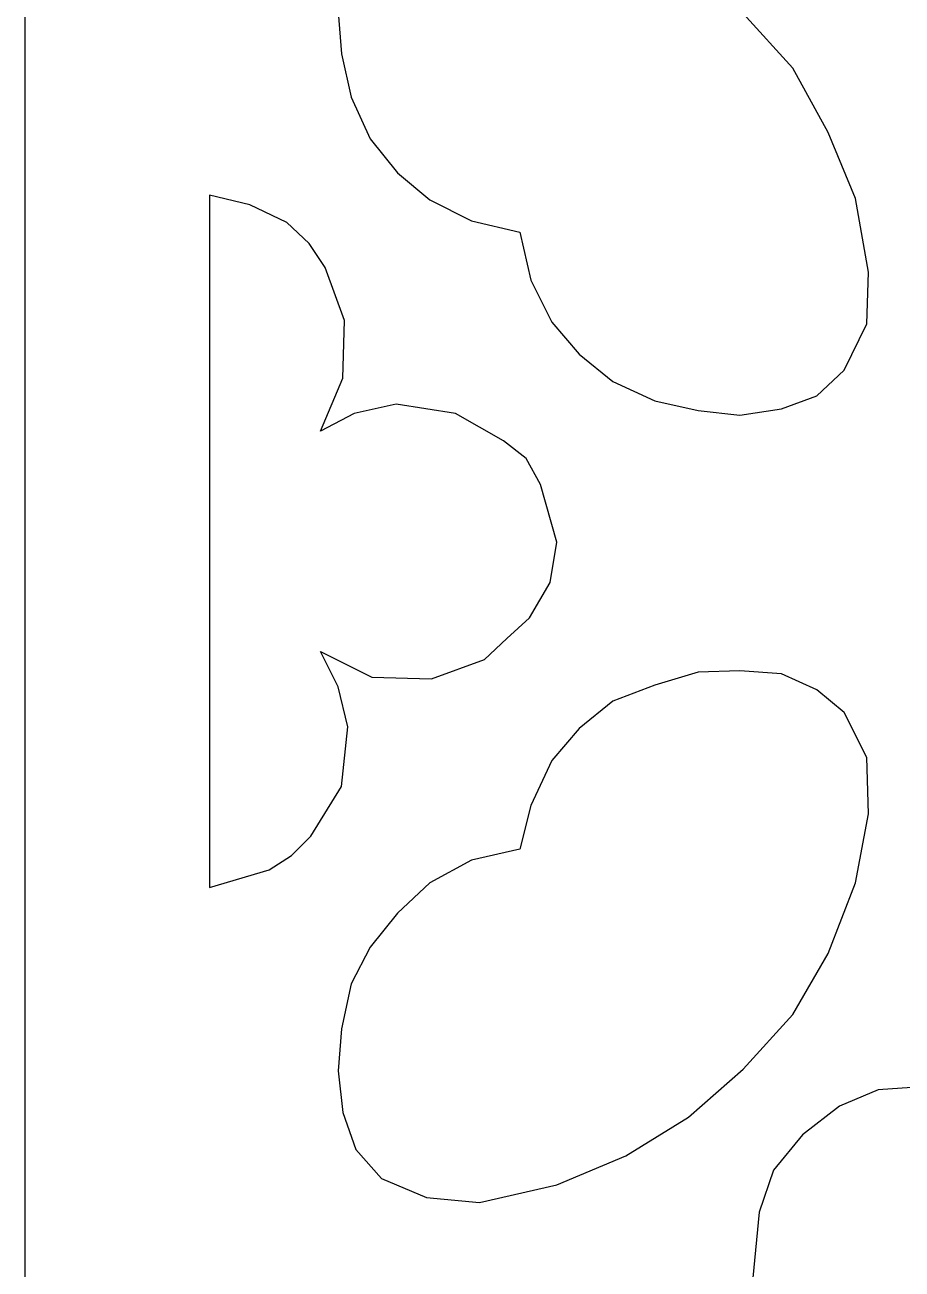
# Model space of a CAD drawing. Header units: centimetres. Extents: x 1.5 to 9.18, y -9 to -1.32.
# Drawn here: x 1.501 to 3.316, y -6.664 to -4.089 of the extents above; entities that cross this region are included whole.
import ezdxf

# ---------------------------------------------------------------- set-up
doc = ezdxf.new("R2010")
doc.units = ezdxf.units.CM
doc.header["$MEASUREMENT"] = 0
doc.layers.add('layer 1', color=7, linetype='Continuous')

msp = doc.modelspace()

# ---------------------------------------------------------------- linework, layer by layer
at = {"layer": 'layer 1', "color": 250, "lineweight": 30}
for points, knots in [([(9.17536, -1.31538), (9.17536, -1.31538), (9.17536, -9.00021), (9.17536, -9.00021), (9.17536, -9.00021), (9.17536, -9.00021), (1.50051, -9.00021), (1.50051, -9.00021), (1.50051, -9.00021), (1.50051, -9.00021), (1.50051, -1.31538), (1.50051, -1.31538), (1.50051, -1.31538), (1.50051, -1.31538), (9.17536, -1.31538), (9.17536, -1.31538)], [0, 0, 0, 0, 0.2, 0.2, 0.2, 0.2, 0.4, 0.4, 0.4, 0.4, 0.6, 0.6, 0.6, 0.6, 1, 1, 1, 1]), ([(2.52471, -4.51767), (2.52471, -4.51767), (2.42495, -4.49439), (2.42495, -4.49439), (2.42495, -4.49439), (2.42495, -4.49439), (2.33849, -4.45116), (2.33849, -4.45116), (2.33849, -4.45116), (2.33849, -4.45116), (2.27198, -4.39463), (2.27198, -4.39463), (2.27198, -4.39463), (2.27198, -4.39463), (2.21545, -4.32479), (2.21545, -4.32479), (2.21545, -4.32479), (2.21545, -4.32479), (2.17555, -4.23834), (2.17555, -4.23834), (2.17555, -4.23834), (2.17555, -4.23834), (2.15559, -4.14855), (2.15559, -4.14855), (2.15559, -4.14855), (2.15559, -4.14855), (2.14894, -4.0621), (2.14894, -4.0621), (2.14894, -4.0621), (2.14894, -4.0621), (2.15892, -3.97564), (2.15892, -3.97564), (2.15892, -3.97564), (2.15892, -3.97564), (2.18552, -3.89916), (2.18552, -3.89916), (2.18552, -3.89916), (2.18552, -3.89916), (2.23873, -3.84262), (2.23873, -3.84262), (2.23873, -3.84262), (2.23873, -3.84262), (2.33184, -3.7994), (2.33184, -3.7994), (2.33184, -3.7994), (2.33184, -3.7994), (2.44157, -3.79607), (2.44157, -3.79607), (2.44157, -3.79607), (2.44157, -3.79607), (2.60119, -3.82932), (2.60119, -3.82932), (2.60119, -3.82932), (2.60119, -3.82932), (2.74418, -3.88918), (2.74418, -3.88918), (2.74418, -3.88918), (2.74418, -3.88918), (2.87387, -3.96566), (2.87387, -3.96566), (2.87387, -3.96566), (2.87387, -3.96566), (2.98693, -4.06542), (2.98693, -4.06542), (2.98693, -4.06542), (2.98693, -4.06542), (3.09001, -4.17848), (3.09001, -4.17848), (3.09001, -4.17848), (3.09001, -4.17848), (3.16317, -4.3115), (3.16317, -4.3115), (3.16317, -4.3115), (3.16317, -4.3115), (3.2197, -4.44784), (3.2197, -4.44784), (3.2197, -4.44784), (3.2197, -4.44784), (3.2463, -4.6008), (3.2463, -4.6008), (3.2463, -4.6008), (3.2463, -4.6008), (3.24298, -4.70721), (3.24298, -4.70721), (3.24298, -4.70721), (3.24298, -4.70721), (3.19642, -4.80365), (3.19642, -4.80365), (3.19642, -4.80365), (3.19642, -4.80365), (3.13989, -4.85685), (3.13989, -4.85685), (3.13989, -4.85685), (3.13989, -4.85685), (3.06674, -4.88345), (3.06674, -4.88345), (3.06674, -4.88345), (3.06674, -4.88345), (2.98028, -4.89675), (2.98028, -4.89675), (2.98028, -4.89675), (2.98028, -4.89675), (2.89382, -4.88677), (2.89382, -4.88677), (2.89382, -4.88677), (2.89382, -4.88677), (2.80403, -4.86682), (2.80403, -4.86682), (2.80403, -4.86682), (2.80403, -4.86682), (2.71757, -4.82692), (2.71757, -4.82692), (2.71757, -4.82692), (2.71757, -4.82692), (2.64774, -4.77039), (2.64774, -4.77039), (2.64774, -4.77039), (2.64774, -4.77039), (2.59121, -4.70389), (2.59121, -4.70389), (2.59121, -4.70389), (2.59121, -4.70389), (2.54798, -4.61743), (2.54798, -4.61743), (2.54798, -4.61743), (2.54798, -4.61743), (2.52471, -4.51767), (2.52471, -4.51767)], [0, 0, 0, 0, 0.030303, 0.030303, 0.030303, 0.030303, 0.0606061, 0.0606061, 0.0606061, 0.0606061, 0.0909091, 0.0909091, 0.0909091, 0.0909091, 0.1212121, 0.1212121, 0.1212121, 0.1212121, 0.1515152, 0.1515152, 0.1515152, 0.1515152, 0.1818182, 0.1818182, 0.1818182, 0.1818182, 0.2121212, 0.2121212, 0.2121212, 0.2121212, 0.2424242, 0.2424242, 0.2424242, 0.2424242, 0.2727273, 0.2727273, 0.2727273, 0.2727273, 0.3030303, 0.3030303, 0.3030303, 0.3030303, 0.3333333, 0.3333333, 0.3333333, 0.3333333, 0.3636364, 0.3636364, 0.3636364, 0.3636364, 0.3939394, 0.3939394, 0.3939394, 0.3939394, 0.4242424, 0.4242424, 0.4242424, 0.4242424, 0.4545455, 0.4545455, 0.4545455, 0.4545455, 0.4848485, 0.4848485, 0.4848485, 0.4848485, 0.5151515, 0.5151515, 0.5151515, 0.5151515, 0.5454545, 0.5454545, 0.5454545, 0.5454545, 0.5757576, 0.5757576, 0.5757576, 0.5757576, 0.6060606, 0.6060606, 0.6060606, 0.6060606, 0.6363636, 0.6363636, 0.6363636, 0.6363636, 0.6666667, 0.6666667, 0.6666667, 0.6666667, 0.6969697, 0.6969697, 0.6969697, 0.6969697, 0.7272727, 0.7272727, 0.7272727, 0.7272727, 0.7575758, 0.7575758, 0.7575758, 0.7575758, 0.7878788, 0.7878788, 0.7878788, 0.7878788, 0.8181818, 0.8181818, 0.8181818, 0.8181818, 0.8484848, 0.8484848, 0.8484848, 0.8484848, 0.8787879, 0.8787879, 0.8787879, 0.8787879, 0.9090909, 0.9090909, 0.9090909, 0.9090909, 0.9393939, 0.9393939, 0.9393939, 0.9393939, 1, 1, 1, 1]), ([(1.88292, -4.44118), (1.88292, -4.44118), (1.96605, -4.46113), (1.96605, -4.46113), (1.96605, -4.46113), (1.96605, -4.46113), (2.04254, -4.49772), (2.04254, -4.49772), (2.04254, -4.49772), (2.04254, -4.49772), (2.08909, -4.54094), (2.08909, -4.54094), (2.08909, -4.54094), (2.08909, -4.54094), (2.12234, -4.59082), (2.12234, -4.59082), (2.12234, -4.59082), (2.12234, -4.59082), (2.16225, -4.70056), (2.16225, -4.70056), (2.16225, -4.70056), (2.16225, -4.70056), (2.15892, -4.82027), (2.15892, -4.82027), (2.15892, -4.82027), (2.15892, -4.82027), (2.11237, -4.93001), (2.11237, -4.93001), (2.11237, -4.93001), (2.11237, -4.93001), (2.1822, -4.89343), (2.1822, -4.89343), (2.1822, -4.89343), (2.1822, -4.89343), (2.26866, -4.87348), (2.26866, -4.87348), (2.26866, -4.87348), (2.26866, -4.87348), (2.39169, -4.89343), (2.39169, -4.89343), (2.39169, -4.89343), (2.39169, -4.89343), (2.49145, -4.94996), (2.49145, -4.94996), (2.49145, -4.94996), (2.49145, -4.94996), (2.53801, -4.98654), (2.53801, -4.98654), (2.53801, -4.98654), (2.53801, -4.98654), (2.56794, -5.03974), (2.56794, -5.03974), (2.56794, -5.03974), (2.56794, -5.03974), (2.60119, -5.15945), (2.60119, -5.15945), (2.60119, -5.15945), (2.60119, -5.15945), (2.58789, -5.24259), (2.58789, -5.24259), (2.58789, -5.24259), (2.58789, -5.24259), (2.54466, -5.31575), (2.54466, -5.31575), (2.54466, -5.31575), (2.54466, -5.31575), (2.4981, -5.35897), (2.4981, -5.35897), (2.4981, -5.35897), (2.4981, -5.35897), (2.45155, -5.4022), (2.45155, -5.4022), (2.45155, -5.4022), (2.45155, -5.4022), (2.34181, -5.44211), (2.34181, -5.44211), (2.34181, -5.44211), (2.34181, -5.44211), (2.21878, -5.43878), (2.21878, -5.43878), (2.21878, -5.43878), (2.21878, -5.43878), (2.11237, -5.38558), (2.11237, -5.38558), (2.11237, -5.38558), (2.11237, -5.38558), (2.14894, -5.45873), (2.14894, -5.45873), (2.14894, -5.45873), (2.14894, -5.45873), (2.1689, -5.54187), (2.1689, -5.54187), (2.1689, -5.54187), (2.1689, -5.54187), (2.15559, -5.6649), (2.15559, -5.6649), (2.15559, -5.6649), (2.15559, -5.6649), (2.09242, -5.76799), (2.09242, -5.76799), (2.09242, -5.76799), (2.09242, -5.76799), (2.05251, -5.80789), (2.05251, -5.80789), (2.05251, -5.80789), (2.05251, -5.80789), (2.00596, -5.83782), (2.00596, -5.83782), (2.00596, -5.83782), (2.00596, -5.83782), (1.88292, -5.8744), (1.88292, -5.8744), (1.88292, -5.8744), (1.88292, -5.8744), (1.88292, -4.44118), (1.88292, -4.44118)], [0, 0, 0, 0, 0.0333333, 0.0333333, 0.0333333, 0.0333333, 0.0666667, 0.0666667, 0.0666667, 0.0666667, 0.1, 0.1, 0.1, 0.1, 0.1333333, 0.1333333, 0.1333333, 0.1333333, 0.1666667, 0.1666667, 0.1666667, 0.1666667, 0.2, 0.2, 0.2, 0.2, 0.2333333, 0.2333333, 0.2333333, 0.2333333, 0.2666667, 0.2666667, 0.2666667, 0.2666667, 0.3, 0.3, 0.3, 0.3, 0.3333333, 0.3333333, 0.3333333, 0.3333333, 0.3666667, 0.3666667, 0.3666667, 0.3666667, 0.4, 0.4, 0.4, 0.4, 0.4333333, 0.4333333, 0.4333333, 0.4333333, 0.4666667, 0.4666667, 0.4666667, 0.4666667, 0.5, 0.5, 0.5, 0.5, 0.5333333, 0.5333333, 0.5333333, 0.5333333, 0.5666667, 0.5666667, 0.5666667, 0.5666667, 0.6, 0.6, 0.6, 0.6, 0.6333333, 0.6333333, 0.6333333, 0.6333333, 0.6666667, 0.6666667, 0.6666667, 0.6666667, 0.7, 0.7, 0.7, 0.7, 0.7333333, 0.7333333, 0.7333333, 0.7333333, 0.7666667, 0.7666667, 0.7666667, 0.7666667, 0.8, 0.8, 0.8, 0.8, 0.8333333, 0.8333333, 0.8333333, 0.8333333, 0.8666667, 0.8666667, 0.8666667, 0.8666667, 0.9, 0.9, 0.9, 0.9, 0.9333333, 0.9333333, 0.9333333, 0.9333333, 1, 1, 1, 1]), ([(2.52471, -5.79459), (2.52471, -5.79459), (2.54798, -5.70481), (2.54798, -5.70481), (2.54798, -5.70481), (2.54798, -5.70481), (2.59121, -5.6117), (2.59121, -5.6117), (2.59121, -5.6117), (2.59121, -5.6117), (2.64774, -5.54519), (2.64774, -5.54519), (2.64774, -5.54519), (2.64774, -5.54519), (2.71757, -5.48866), (2.71757, -5.48866), (2.71757, -5.48866), (2.71757, -5.48866), (2.80403, -5.45541), (2.80403, -5.45541), (2.80403, -5.45541), (2.80403, -5.45541), (2.89382, -5.4288), (2.89382, -5.4288), (2.89382, -5.4288), (2.89382, -5.4288), (2.98028, -5.42548), (2.98028, -5.42548), (2.98028, -5.42548), (2.98028, -5.42548), (3.06674, -5.43213), (3.06674, -5.43213), (3.06674, -5.43213), (3.06674, -5.43213), (3.13989, -5.46538), (3.13989, -5.46538), (3.13989, -5.46538), (3.13989, -5.46538), (3.19642, -5.51194), (3.19642, -5.51194), (3.19642, -5.51194), (3.19642, -5.51194), (3.24298, -5.60505), (3.24298, -5.60505), (3.24298, -5.60505), (3.24298, -5.60505), (3.2463, -5.72143), (3.2463, -5.72143), (3.2463, -5.72143), (3.2463, -5.72143), (3.2197, -5.86442), (3.2197, -5.86442), (3.2197, -5.86442), (3.2197, -5.86442), (3.16317, -6.01074), (3.16317, -6.01074), (3.16317, -6.01074), (3.16317, -6.01074), (3.09001, -6.1371), (3.09001, -6.1371), (3.09001, -6.1371), (3.09001, -6.1371), (2.98693, -6.25016), (2.98693, -6.25016), (2.98693, -6.25016), (2.98693, -6.25016), (2.87387, -6.34992), (2.87387, -6.34992), (2.87387, -6.34992), (2.87387, -6.34992), (2.74418, -6.42973), (2.74418, -6.42973), (2.74418, -6.42973), (2.74418, -6.42973), (2.60119, -6.48958), (2.60119, -6.48958), (2.60119, -6.48958), (2.60119, -6.48958), (2.44157, -6.52617), (2.44157, -6.52617), (2.44157, -6.52617), (2.44157, -6.52617), (2.33184, -6.51619), (2.33184, -6.51619), (2.33184, -6.51619), (2.33184, -6.51619), (2.23873, -6.47629), (2.23873, -6.47629), (2.23873, -6.47629), (2.23873, -6.47629), (2.18552, -6.41643), (2.18552, -6.41643), (2.18552, -6.41643), (2.18552, -6.41643), (2.15892, -6.33995), (2.15892, -6.33995), (2.15892, -6.33995), (2.15892, -6.33995), (2.14894, -6.25349), (2.14894, -6.25349), (2.14894, -6.25349), (2.14894, -6.25349), (2.15559, -6.16702), (2.15559, -6.16702), (2.15559, -6.16702), (2.15559, -6.16702), (2.17555, -6.07392), (2.17555, -6.07392), (2.17555, -6.07392), (2.17555, -6.07392), (2.21545, -5.99744), (2.21545, -5.99744), (2.21545, -5.99744), (2.21545, -5.99744), (2.27198, -5.9276), (2.27198, -5.9276), (2.27198, -5.9276), (2.27198, -5.9276), (2.33849, -5.86442), (2.33849, -5.86442), (2.33849, -5.86442), (2.33849, -5.86442), (2.42495, -5.81787), (2.42495, -5.81787), (2.42495, -5.81787), (2.42495, -5.81787), (2.52471, -5.79459), (2.52471, -5.79459)], [0, 0, 0, 0, 0.030303, 0.030303, 0.030303, 0.030303, 0.0606061, 0.0606061, 0.0606061, 0.0606061, 0.0909091, 0.0909091, 0.0909091, 0.0909091, 0.1212121, 0.1212121, 0.1212121, 0.1212121, 0.1515152, 0.1515152, 0.1515152, 0.1515152, 0.1818182, 0.1818182, 0.1818182, 0.1818182, 0.2121212, 0.2121212, 0.2121212, 0.2121212, 0.2424242, 0.2424242, 0.2424242, 0.2424242, 0.2727273, 0.2727273, 0.2727273, 0.2727273, 0.3030303, 0.3030303, 0.3030303, 0.3030303, 0.3333333, 0.3333333, 0.3333333, 0.3333333, 0.3636364, 0.3636364, 0.3636364, 0.3636364, 0.3939394, 0.3939394, 0.3939394, 0.3939394, 0.4242424, 0.4242424, 0.4242424, 0.4242424, 0.4545455, 0.4545455, 0.4545455, 0.4545455, 0.4848485, 0.4848485, 0.4848485, 0.4848485, 0.5151515, 0.5151515, 0.5151515, 0.5151515, 0.5454545, 0.5454545, 0.5454545, 0.5454545, 0.5757576, 0.5757576, 0.5757576, 0.5757576, 0.6060606, 0.6060606, 0.6060606, 0.6060606, 0.6363636, 0.6363636, 0.6363636, 0.6363636, 0.6666667, 0.6666667, 0.6666667, 0.6666667, 0.6969697, 0.6969697, 0.6969697, 0.6969697, 0.7272727, 0.7272727, 0.7272727, 0.7272727, 0.7575758, 0.7575758, 0.7575758, 0.7575758, 0.7878788, 0.7878788, 0.7878788, 0.7878788, 0.8181818, 0.8181818, 0.8181818, 0.8181818, 0.8484848, 0.8484848, 0.8484848, 0.8484848, 0.8787879, 0.8787879, 0.8787879, 0.8787879, 0.9090909, 0.9090909, 0.9090909, 0.9090909, 0.9393939, 0.9393939, 0.9393939, 0.9393939, 1, 1, 1, 1]), ([(3.26626, -6.29339), (3.26626, -6.29339), (3.40592, -6.28341), (3.40592, -6.28341), (3.40592, -6.28341), (3.40592, -6.28341), (3.47243, -6.29339), (3.47243, -6.29339), (3.47243, -6.29339), (3.47243, -6.29339), (3.5356, -6.32332), (3.5356, -6.32332), (3.5356, -6.32332), (3.5356, -6.32332), (3.56886, -6.35324), (3.56886, -6.35324), (3.56886, -6.35324), (3.56886, -6.35324), (3.59879, -6.38983), (3.59879, -6.38983), (3.59879, -6.38983), (3.59879, -6.38983), (3.63869, -6.48626), (3.63869, -6.48626), (3.63869, -6.48626), (3.63869, -6.48626), (3.63869, -6.56274), (3.63869, -6.56274), (3.63869, -6.56274), (3.63869, -6.56274), (3.60876, -6.64588), (3.60876, -6.64588), (3.60876, -6.64588), (3.60876, -6.64588), (3.56886, -6.72568), (3.56886, -6.72568), (3.56886, -6.72568), (3.56886, -6.72568), (3.52231, -6.79551), (3.52231, -6.79551), (3.52231, -6.79551), (3.52231, -6.79551), (3.45247, -6.84872), (3.45247, -6.84872), (3.45247, -6.84872), (3.45247, -6.84872), (3.37599, -6.88862), (3.37599, -6.88862), (3.37599, -6.88862), (3.37599, -6.88862), (3.28953, -6.90858), (3.28953, -6.90858), (3.28953, -6.90858), (3.28953, -6.90858), (3.2064, -6.90858), (3.2064, -6.90858), (3.2064, -6.90858), (3.2064, -6.90858), (3.11994, -6.87532), (3.11994, -6.87532), (3.11994, -6.87532), (3.11994, -6.87532), (3.08004, -6.84207), (3.08004, -6.84207), (3.08004, -6.84207), (3.08004, -6.84207), (3.04678, -6.80881), (3.04678, -6.80881), (3.04678, -6.80881), (3.04678, -6.80881), (3.02018, -6.74896), (3.02018, -6.74896), (3.02018, -6.74896), (3.02018, -6.74896), (3.00688, -6.68245), (3.00688, -6.68245), (3.00688, -6.68245), (3.00688, -6.68245), (3.02018, -6.54612), (3.02018, -6.54612), (3.02018, -6.54612), (3.02018, -6.54612), (3.05011, -6.45966), (3.05011, -6.45966), (3.05011, -6.45966), (3.05011, -6.45966), (3.10996, -6.3865), (3.10996, -6.3865), (3.10996, -6.3865), (3.10996, -6.3865), (3.18645, -6.32664), (3.18645, -6.32664), (3.18645, -6.32664), (3.18645, -6.32664), (3.26626, -6.29339), (3.26626, -6.29339)], [0, 0, 0, 0, 0.04, 0.04, 0.04, 0.04, 0.08, 0.08, 0.08, 0.08, 0.12, 0.12, 0.12, 0.12, 0.16, 0.16, 0.16, 0.16, 0.2, 0.2, 0.2, 0.2, 0.24, 0.24, 0.24, 0.24, 0.28, 0.28, 0.28, 0.28, 0.32, 0.32, 0.32, 0.32, 0.36, 0.36, 0.36, 0.36, 0.4, 0.4, 0.4, 0.4, 0.44, 0.44, 0.44, 0.44, 0.48, 0.48, 0.48, 0.48, 0.52, 0.52, 0.52, 0.52, 0.56, 0.56, 0.56, 0.56, 0.6, 0.6, 0.6, 0.6, 0.64, 0.64, 0.64, 0.64, 0.68, 0.68, 0.68, 0.68, 0.72, 0.72, 0.72, 0.72, 0.76, 0.76, 0.76, 0.76, 0.8, 0.8, 0.8, 0.8, 0.84, 0.84, 0.84, 0.84, 0.88, 0.88, 0.88, 0.88, 0.92, 0.92, 0.92, 0.92, 1, 1, 1, 1])]:
    msp.add_open_spline(points, degree=3, knots=knots, dxfattribs=at)

doc.saveas('drawing.dxf')
